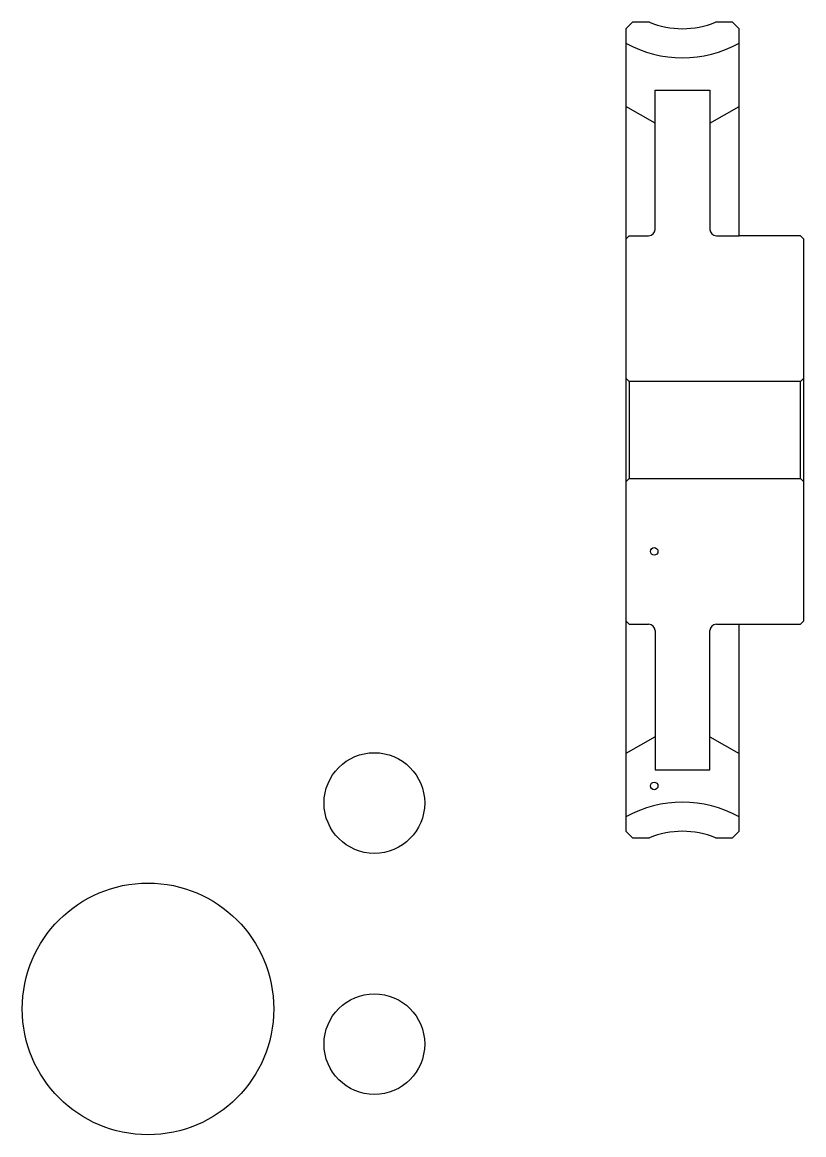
# Model space of a CAD drawing. Header units: metres. Extents: x 117 to 943, y 117 to 720.
# Drawn here: x 116.7 to 358.3, y 117.4 to 461.2 of the extents above; entities outside this region: 2.
import ezdxf

# ---------------------------------------------------------------- set-up
doc = ezdxf.new("R2010")
doc.units = ezdxf.units.M

msp = doc.modelspace()

# ---------------------------------------------------------------- linework, layer by layer
at = {"color": 4}
for p, q in [((329.333313, 440.222229), (329.333313, 397.222229)), ((312.333313, 430.026062), (303.333313, 435.222229)), ((329.333313, 430.026062), (338.333313, 435.222229)), ((331.333313, 395.222229), (338.333313, 395.222229)), ((358.333313, 351.222229), (357.333313, 350.222229)), ((303.333313, 319.222229), (304.333313, 320.222229)), ((358.333313, 319.222229), (357.333313, 320.222229)), ((331.333313, 275.222229), (338.333313, 275.222229)), ((329.333313, 230.222229), (329.333313, 273.222229)), ((312.333313, 240.418381), (303.333313, 235.222229)), ((329.333313, 240.418381), (338.333313, 235.222229))]:
    msp.add_line(p, q, dxfattribs=at)
for points in [[(310.635284, 461.222229), (305.333313, 461.222229), (303.333313, 459.222229), (303.333313, 319.222229)], [(331.031342, 209.222229), (336.333313, 209.222229), (338.333313, 211.222229), (338.333313, 275.222229), (357.333313, 275.222229), (358.333313, 276.222229), (358.333313, 394.222229), (357.333313, 395.222229), (338.333313, 395.222229), (338.333313, 459.222229), (336.333313, 461.222229), (331.031342, 461.222229)], [(312.333313, 397.222229), (312.333313, 440.222229), (329.333313, 440.222229)], [(303.333313, 394.222229), (304.333313, 395.222229), (310.333313, 395.222229)], [(303.333313, 351.222229), (304.333313, 350.222229), (304.333313, 320.222229), (357.333313, 320.222229), (357.333313, 350.222229), (304.333313, 350.222229)], [(303.333313, 319.222229), (303.333313, 211.222229), (305.333313, 209.222229), (310.635284, 209.222229)], [(303.333313, 276.222229), (304.333313, 275.222229), (310.333313, 275.222229)], [(312.333313, 273.222229), (312.333313, 230.222229), (329.333313, 230.222229)]]:
    msp.add_lwpolyline(points, dxfattribs=at)
at = {"color": 5}
for centre, radius in [((312.083313, 297.722229), 1.166667), ((225.555542, 219.944458), 15.555556), ((312.083313, 225.222229), 1.166667), ((155.555542, 156.333344), 38.888889), ((225.555542, 145.444458), 15.555556)]:
    msp.add_circle(centre, radius, dxfattribs=at)
at = {"color": 7}
for centre, start, end in [((908.930603, 708.641418), 10, 180), ((931.334961, 712.591919), 180, 10)]:
    msp.add_arc(centre, 11.375, start, end, dxfattribs=at)
at = {"color": 4}
for centre, radius, start, end in [((320.833313, 486.222229), 27, 247.80839416, 292.19160389), ((320.833313, 486.222229), 36, 240.91470233, 299.08529767), ((310.333313, 397.222229), 2, 270, 0), ((331.333313, 397.222229), 2, 180, 270), ((310.333313, 273.222229), 2, 0, 90), ((331.333313, 273.222229), 2, 90, 180), ((320.833313, 184.222229), 36, 60.91470233, 119.08529767), ((320.833313, 184.222229), 27, 67.80839611, 112.19160584)]:
    msp.add_arc(centre, radius, start, end, dxfattribs=at)

doc.saveas('drawing.dxf')
